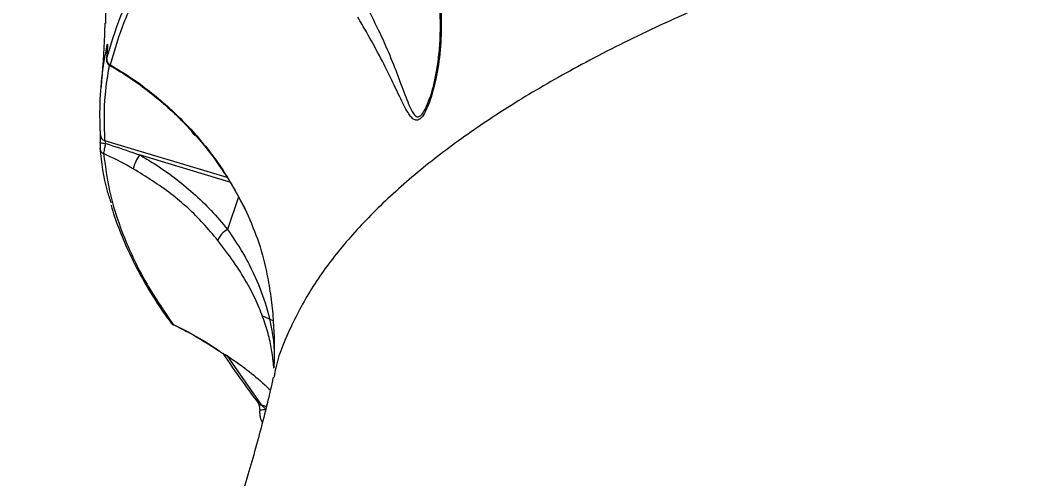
# Model space of a CAD drawing. Header units: millimetres. Extents: x -7151 to 6134, y -5040 to 5562.
# Drawn here: x -1850.2 to -1676.3, y -500.6 to -421.7 of the extents above; entities that cross this region are included whole.
import ezdxf

# ---------------------------------------------------------------- set-up
doc = ezdxf.new("R2010")
doc.units = ezdxf.units.MM
for name, color, linetype in [('DIKOM_ОБЪЕКТ', 7, 'Continuous'), ('DIKOM_РАЗМЕР_ЗОНА', 7, 'Continuous'), ('DIKOM_РАЗМЕР_ОБЪЕКТА', 7, 'Continuous')]:
    doc.layers.add(name, color=color, linetype=linetype)
doc.styles.add('style1', font='arial.ttf', dxfattribs={"width": 0.8})
doc.dimstyles.new('1-50', dxfattribs={"dimtxt": 300, "dimasz": 200, "dimexe": 100, "dimexo": 0, "dimgap": 100, "dimtad": 1, "dimtxsty": 'style1', "dimcen": 200, "dimclrd": 7, "dimclre": 7, "dimclrt": 7, "dimadec": 1, "dimazin": 2, "dimtfac": 1, "dimtmove": 0, "dimatfit": 2, "dimfxl": 0, "dimlwd": 25, "dimlwe": 18, "dimarcsym": 0})

# ---------------------------------------------------------------- blocks, each defined once
blk = doc.blocks.new('*D0')
at = {"layer": 'Defpoints', "color": 0, "transparency": 16777216}
for p in [(4133.55, 168.74), (-4567.47, -1241.13), (4133.55, -4153.12)]:
    blk.add_point(p, dxfattribs=at)
at = {"layer": 'DIKOM_РАЗМЕР_ОБЪЕКТА', "color": 7, "lineweight": 18, "transparency": 16777216}
for p, q in [((4133.55, 168.74), (4133.55, -4253.12)), ((-4567.47, -1241.13), (-4567.47, -4253.12))]:
    blk.add_line(p, q, dxfattribs=at)
at = {"layer": 'DIKOM_РАЗМЕР_ОБЪЕКТА', "color": 7, "lineweight": 25, "transparency": 16777216}
blk.add_line((-4367.47, -4153.12), (3933.55, -4153.12), dxfattribs=at)
at = {"layer": 'DIKOM_РАЗМЕР_ОБЪЕКТА', "color": 7, "transparency": 16777216}
for points in [[(-4367.47, -4119.79), (-4367.47, -4186.45), (-4567.47, -4153.12)], [(3933.55, -4119.79), (3933.55, -4186.45), (4133.55, -4153.12)]]:
    blk.add_solid(points, dxfattribs=at)
at = {"layer": 'DIKOM_РАЗМЕР_ОБЪЕКТА', "color": 7, "transparency": 16777216, "insert": (150.61, -3899.95), "char_height": 300, "attachment_point": 5, "style": 'style1'}
blk.add_mtext('8700', dxfattribs=at)
blk = doc.blocks.new('*D3')
at = {"layer": 'Defpoints', "color": 0, "transparency": 16777216}
for p in [(6133.55, 253.24), (-5802.46, -2467.19), (6133.55, -4939.78)]:
    blk.add_point(p, dxfattribs=at)
at = {"layer": 'DIKOM_РАЗМЕР_ЗОНА', "color": 7, "lineweight": 18, "transparency": 16777216}
for p, q in [((6133.55, 253.24), (6133.55, -5039.78)), ((-5802.46, -2467.19), (-5802.46, -5039.78))]:
    blk.add_line(p, q, dxfattribs=at)
at = {"layer": 'DIKOM_РАЗМЕР_ЗОНА', "color": 7, "lineweight": 25, "transparency": 16777216}
blk.add_line((-5602.46, -4939.78), (5933.55, -4939.78), dxfattribs=at)
at = {"layer": 'DIKOM_РАЗМЕР_ЗОНА', "color": 7, "transparency": 16777216}
for points in [[(-5602.46, -4906.44), (-5602.46, -4973.11), (-5802.46, -4939.78)], [(5933.55, -4906.44), (5933.55, -4973.11), (6133.55, -4939.78)]]:
    blk.add_solid(points, dxfattribs=at)
at = {"layer": 'DIKOM_РАЗМЕР_ЗОНА', "color": 7, "transparency": 16777216, "insert": (186.61, -4686.61), "char_height": 300, "attachment_point": 5, "style": 'style1'}
blk.add_mtext('11950', dxfattribs=at)

msp = doc.modelspace()

# ---------------------------------------------------------------- linework, layer by layer
at = {"layer": 'DIKOM_ОБЪЕКТ', "color": 7, "linetype": 'Continuous', "lineweight": 15}
for p, q in [((-1835.214, -426.838), (-1835.296, -427.803)), ((-1835.217, -426.853), (-1835.214, -426.838)), ((-1835.299, -427.818), (-1835.296, -427.803)), ((-1835.666, -442.391), (-1814.651, -448.726)), ((-1814.119, -449.563), (-1829.653, -444.88)), ((-1812.661, -452.105), (-1814.542, -457.694)), ((-1811.669, -453.984), (-1811.607, -454.119)), ((-1811.646, -453.978), (-1811.647, -453.974)), ((-1811.626, -453.928), (-1811.559, -454.091)), ((-1806.699, -473.392), (-1808.57, -472.57)), ((-1823.928, -473.973), (-1823.914, -474.012)), ((-1814.678, -479.407), (-1808.75, -487.895)), ((-1806.525, -482.951), (-1806.558, -483.149)), ((-1808.75, -487.895), (-1807.855, -488.165))]:
    msp.add_line(p, q, dxfattribs=at)
at = {"layer": 'DIKOM_ОБЪЕКТ', "color": 7, "linetype": 'Continuous', "lineweight": 15, "flags": 128}
for points in [[(-1835.193, -426.212), (-1835.215, -426.09), (-1835.217, -425.934)], [(-1836.429, -443.896), (-1836.43, -443.878), (-1836.43, -443.733)], [(-1811.647, -453.974), (-1811.647, -453.972), (-1811.626, -453.928)], [(-1808.022, -488.727), (-1808.26, -488.726), (-1808.485, -488.739), (-1808.682, -488.767), (-1808.841, -488.807), (-1808.951, -488.857), (-1809.008, -488.914), (-1809.014, -488.941)]]:
    msp.add_lwpolyline(points, dxfattribs=at)
at = {"layer": 'DIKOM_ОБЪЕКТ', "color": 7, "linetype": 'Continuous', "lineweight": 15}
for centre, radius, start, end in [((-1834.337, -428.493), 0.967, 176.15098, 246.62141), ((-1835.449, -441.499), 0.918, 176.60841, 256.32702), ((-1835.485, -438.87), 4.021, 256.78683, 269.71194), ((-1835.501, -443.795), 0.933, 186.19125, 248.51521), ((-1824.051, -448.882), 6.885, 144.45839, 166.33172), ((-1812.85, -460.868), 3.597, 118.05892, 159.07725), ((-1823.66, -473.159), 0.857, 217.04657, 251.76783), ((-1808.665, -487.155), 0.745, 219.60303, 263.46794)]:
    msp.add_arc(centre, radius, start, end, dxfattribs=at)
msp.add_ellipse((-1816.344, -441.778), major_axis=(-4.421, 1.5), ratio=0.3508698, start_param=0.1037942, end_param=0.6594502, dxfattribs=at)
for points, knots in [([(-1679.941, -319.26), (-1676.357, -318.438), (-1666.7, -316.223), (-1650.315, -312.919), (-1630.666, -309.451), (-1610.15, -306.349), (-1588.819, -303.631), (-1566.724, -301.319), (-1544.352, -299.463), (-1521.788, -298.058), (-1499.115, -297.092), (-1475.966, -296.547), (-1452.401, -296.445), (-1428.494, -296.796), (-1404.771, -297.593), (-1381.31, -298.822), (-1358.18, -300.462), (-1335.004, -302.538), (-1311.862, -305.062), (-1288.839, -308.037), (-1266.439, -311.397), (-1244.727, -315.121), (-1223.746, -319.181), (-1203.157, -323.644), (-1183.048, -328.511), (-1163.503, -333.774), (-1144.952, -339.318), (-1127.437, -345.117), (-1110.972, -351.141), (-1095.29, -357.487), (-1080.481, -364.147), (-1066.618, -371.105), (-1054.543, -377.908), (-1044.099, -384.499), (-1035.116, -390.837), (-1026.988, -397.304), (-1019.754, -403.885), (-1013.486, -410.507), (-1008.211, -417.138), (-1004.299, -423.068), (-1002.383, -426.81), (-1001.603, -428.334)], [0, 0, 0, 0, 0.015652, 0.0421681, 0.0687044, 0.0952203, 0.1225065, 0.1498146, 0.1771007, 0.2036166, 0.230153, 0.2566687, 0.2839549, 0.3112631, 0.3385492, 0.365065, 0.3916014, 0.4181173, 0.4454032, 0.4727115, 0.4999976, 0.5265135, 0.5530498, 0.5795658, 0.6068517, 0.6341601, 0.661446, 0.6879619, 0.7144981, 0.741014, 0.7683, 0.7956082, 0.8228944, 0.8459723, 0.8690775, 0.8921827, 0.9155066, 0.9388306, 0.961564, 0.9843487, 1, 1, 1, 1]), ([(-1605.653, -384.829), (-1611.255, -385.765), (-1622.458, -387.637), (-1638.707, -390.825), (-1654.505, -394.289), (-1670.304, -398.179), (-1685.945, -402.504), (-1701.29, -407.282), (-1715.921, -412.404), (-1729.75, -417.865), (-1742.703, -423.651), (-1754.365, -429.567), (-1764.757, -435.576), (-1773.926, -441.643), (-1782.133, -447.93), (-1789.305, -454.422), (-1795.377, -461.099), (-1800.364, -467.959), (-1804.019, -474.984), (-1806.066, -480.02), (-1806.483, -482.685), (-1806.525, -482.951)], [0, 0, 0, 0, 0.0504133, 0.1008257, 0.1517411, 0.2026553, 0.258941, 0.3152696, 0.3715542, 0.4294982, 0.48749, 0.5454325, 0.5999467, 0.6545028, 0.7090167, 0.7651037, 0.8212359, 0.8773228, 0.9354387, 0.9935542, 1, 1, 1, 1]), ([(-1835.302, -428.428), (-1834.574, -425.922), (-1833.119, -420.91), (-1829.316, -413.483), (-1824.42, -406.131), (-1820.075, -401.338), (-1817.903, -398.942)], [0, 0, 0, 0, 0.24847842, 0.49695505, 0.74847604, 1, 1, 1, 1]), ([(-1817.347, -399.938), (-1819.492, -402.302), (-1823.782, -407.029), (-1828.675, -414.338), (-1832.51, -421.782), (-1833.984, -426.848), (-1834.721, -429.381)], [0, 0, 0, 0, 0.24847481, 0.49695106, 0.74847347, 1, 1, 1, 1]), ([(-1831.153, -404.185), (-1831.397, -404.66), (-1832.923, -407.631), (-1834.403, -413.203), (-1835.61, -418.759), (-1835.526, -421.793), (-1835.514, -422.251)], [0, 0, 0, 0, 0.0802949, 0.5028437, 0.9250695, 1, 1, 1, 1]), ([(-1782.944, -403.427), (-1782.193, -404.72), (-1780.689, -407.309), (-1779.017, -412.08), (-1777.939, -417.548), (-1777.693, -423.338), (-1778.116, -428.777), (-1778.887, -432.722), (-1779.691, -435.426), (-1780.317, -437.045), (-1781.052, -438.38), (-1781.816, -439.003), (-1782.467, -438.872), (-1783.017, -438.362), (-1783.826, -437.171), (-1784.934, -434.965), (-1786.5, -431.57), (-1788.393, -427.835), (-1790.312, -424.307), (-1791.657, -422.035), (-1792.165, -421.176)], [0, 0, 0, 0, 0.0640671, 0.1282404, 0.2170722, 0.3060331, 0.3833441, 0.4604832, 0.4901572, 0.5197438, 0.5505463, 0.5816404, 0.608711, 0.634244, 0.6598502, 0.7316555, 0.8037002, 0.879013, 0.9542787, 1, 1, 1, 1]), ([(-1783.214, -403.64), (-1782.945, -404.052), (-1782.188, -405.21), (-1781.145, -407.298), (-1780.068, -409.906), (-1779.193, -412.725), (-1778.557, -415.721), (-1778.14, -418.901), (-1777.972, -422.247), (-1778.061, -425.589), (-1778.361, -428.673), (-1778.793, -431.33), (-1779.288, -433.408), (-1779.642, -434.679), (-1779.826, -435.162), (-1779.835, -435.188)], [0, 0, 0, 0, 0.043582, 0.1225454, 0.2062658, 0.2943276, 0.385905, 0.4810545, 0.5837187, 0.6902926, 0.7874748, 0.8699985, 0.9427432, 0.9969681, 1, 1, 1, 1]), ([(-1790.421, -419.75), (-1790.42, -419.751), (-1790.282, -419.995), (-1789.401, -421.81), (-1787.788, -425.063), (-1786.003, -429.322), (-1784.516, -433.231), (-1783.548, -435.91), (-1782.825, -437.43), (-1782.355, -438.125), (-1781.836, -438.411), (-1781.411, -438.193), (-1780.984, -437.742), (-1780.46, -436.894), (-1780.064, -435.798), (-1779.842, -435.184)], [0, 0, 0, 0, 0.000122, 0.0265379, 0.1891302, 0.3552345, 0.5114349, 0.6706704, 0.7234899, 0.7772387, 0.8298204, 0.873067, 0.8821121, 0.9340041, 1, 1, 1, 1]), ([(-1835.616, -422.248), (-1835.643, -422.898), (-1835.796, -426.577), (-1835.99, -430.255), (-1836.272, -433.237), (-1836.273, -433.252)], [0, 0, 0, 0, 0.1762196, 0.9958186, 1, 1, 1, 1]), ([(-1835.217, -425.934), (-1835.205, -425.888), (-1835.181, -425.796), (-1835.164, -425.871), (-1835.165, -426.102), (-1835.183, -426.44), (-1835.204, -426.712), (-1835.214, -426.838)], [0, 0, 0, 0, 0.2130683, 0.4264921, 0.6305449, 0.8289172, 1, 1, 1, 1]), ([(-1836.365, -441.445), (-1836.378, -441.187), (-1836.443, -439.899), (-1836.494, -436.609), (-1836.252, -431.647), (-1835.562, -427.839), (-1835.217, -425.934)], [0, 0, 0, 0, 0.0480613, 0.2403221, 0.61988, 1, 1, 1, 1]), ([(-1835.217, -426.853), (-1835.235, -427.078), (-1835.261, -427.4), (-1835.291, -427.721), (-1835.299, -427.818)], [0, 0, 0, 0, 0.7000039, 1, 1, 1, 1]), ([(-1835.171, -426.049), (-1835.171, -426.049), (-1835.171, -426.05), (-1835.171, -426.112), (-1835.176, -426.259), (-1835.189, -426.515), (-1835.208, -426.747), (-1835.217, -426.857)], [0, 0, 0, 0, 0.0672049, 0.2048145, 0.4256551, 0.7271685, 1, 1, 1, 1]), ([(-1835.308, -427.949), (-1835.314, -428.022), (-1835.332, -428.241), (-1835.34, -428.443), (-1835.339, -428.619), (-1835.316, -428.798), (-1835.249, -429.014), (-1835.093, -429.25), (-1834.934, -429.415), (-1834.827, -429.454), (-1834.826, -429.455)], [0, 0, 0, 0, 0.1186074, 0.3540605, 0.4795706, 0.5617308, 0.6700202, 0.8256864, 0.9981849, 1, 1, 1, 1]), ([(-1835.296, -427.803), (-1835.303, -427.889), (-1835.318, -428.069), (-1835.331, -428.294), (-1835.334, -428.448), (-1835.326, -428.506), (-1835.31, -428.454), (-1835.302, -428.428)], [0, 0, 0, 0, 0.1798675, 0.3800928, 0.5812596, 0.7907875, 1, 1, 1, 1]), ([(-1834.886, -429.495), (-1835.165, -431.147), (-1835.871, -435.313), (-1835.743, -439.727), (-1835.666, -442.391)], [0, 0, 0, 0, 0.3965832, 1, 1, 1, 1]), ([(-1834.84, -429.482), (-1834.348, -429.753), (-1832.674, -430.675), (-1829.95, -432.521), (-1826.693, -435), (-1823.616, -437.726), (-1820.742, -440.65), (-1818.092, -443.753), (-1815.685, -447.016), (-1813.504, -450.418), (-1812.267, -452.794), (-1811.649, -453.98)], [0, 0, 0, 0, 0.0499471, 0.1698795, 0.2898415, 0.4098176, 0.5296128, 0.6478144, 0.7655638, 0.8830055, 1, 1, 1, 1]), ([(-1834.721, -429.381), (-1834.763, -429.441), (-1834.804, -429.502), (-1834.824, -429.456), (-1834.824, -429.455)], [0, 0, 0, 0, 0.9919463, 1, 1, 1, 1]), ([(-1834.721, -429.381), (-1833.8, -429.93), (-1830.622, -431.827), (-1825.467, -435.74), (-1819.906, -441.291), (-1815.169, -447.386), (-1812.815, -451.733), (-1811.626, -453.928)], [0, 0, 0, 0, 0.0952981, 0.3289358, 0.5680067, 0.781792, 1, 1, 1, 1]), ([(-1836.404, -442.784), (-1836.394, -442.61), (-1836.374, -442.263), (-1836.361, -441.813), (-1836.361, -441.558), (-1836.364, -441.466), (-1836.365, -441.445)], [0, 0, 0, 0, 0.3053931, 0.611456, 0.9126393, 1, 1, 1, 1]), ([(-1836.406, -442.79), (-1836.409, -442.84), (-1836.422, -443.044), (-1836.436, -443.396), (-1836.444, -443.685), (-1836.431, -443.843), (-1836.426, -443.895)], [0, 0, 0, 0, 0.112523, 0.4576948, 0.8189807, 1, 1, 1, 1]), ([(-1835.505, -442.89), (-1835.557, -443.114), (-1835.659, -443.56), (-1835.773, -444.136), (-1835.831, -444.498), (-1835.84, -444.622), (-1835.843, -444.663)], [0, 0, 0, 0, 0.2864824, 0.5730895, 0.8569529, 1, 1, 1, 1]), ([(-1835.666, -442.391), (-1835.663, -442.399), (-1835.653, -442.433), (-1835.621, -442.531), (-1835.568, -442.699), (-1835.527, -442.826), (-1835.505, -442.89)], [0, 0, 0, 0, 0.0805286, 0.3669755, 0.676388, 1, 1, 1, 1]), ([(-1835.505, -442.89), (-1835.102, -443.023), (-1833.144, -443.669), (-1831.198, -444.344), (-1829.653, -444.88)], [0, 0, 0, 0, 0.20610484, 1, 1, 1, 1]), ([(-1834.482, -453.192), (-1834.721, -452.502), (-1835.813, -449.346), (-1836.159, -446.195), (-1836.43, -443.733)], [0, 0, 0, 0, 0.21867261, 1, 1, 1, 1]), ([(-1835.843, -444.663), (-1835.508, -447.095), (-1834.84, -451.957), (-1832.361, -459.292), (-1828.887, -466.643), (-1825.581, -471.529), (-1823.928, -473.973)], [0, 0, 0, 0, 0.2486159, 0.4972323, 0.7486162, 1, 1, 1, 1]), ([(-1830.741, -447.256), (-1832.192, -446.467), (-1833.866, -445.557), (-1835.61, -444.769), (-1835.843, -444.663)], [0, 0, 0, 0, 0.8666097, 1, 1, 1, 1]), ([(-1829.653, -444.88), (-1828.815, -445.371), (-1826.752, -446.577), (-1823.646, -448.753), (-1820.362, -451.452), (-1817.285, -454.417), (-1815.457, -456.602), (-1814.542, -457.694)], [0, 0, 0, 0, 0.14442947, 0.35524162, 0.56607469, 0.78303363, 1, 1, 1, 1]), ([(-1816.21, -459.584), (-1817.035, -458.6), (-1819.452, -455.714), (-1824.165, -451.362), (-1828.531, -448.636), (-1830.741, -447.256)], [0, 0, 0, 0, 0.20355671, 0.59683225, 1, 1, 1, 1]), ([(-1834.562, -453.516), (-1834.556, -453.538), (-1834.222, -454.852), (-1833.274, -457.456), (-1831.687, -461.32), (-1829.757, -465.178), (-1827.497, -469.033), (-1825.678, -471.863), (-1824.52, -473.401), (-1824.324, -473.661)], [0, 0, 0, 0, 0.0033181, 0.1944898, 0.3852928, 0.5763253, 0.7682638, 0.9608533, 1, 1, 1, 1]), ([(-1811.559, -454.091), (-1810.796, -455.818), (-1809.246, -459.327), (-1807.925, -464.331), (-1807.125, -468.82), (-1806.7, -472.691), (-1806.517, -476.2), (-1806.509, -478.977), (-1806.547, -480.687), (-1806.572, -481.461), (-1806.58, -481.493), (-1806.583, -481.505)], [0, 0, 0, 0, 0.1767347, 0.3592168, 0.4843239, 0.6096775, 0.7342923, 0.8359308, 0.9055884, 0.9648706, 1, 1, 1, 1]), ([(-1814.542, -457.694), (-1813.69, -458.959), (-1811.956, -461.533), (-1809.737, -465.784), (-1807.928, -470.418), (-1806.956, -474.548), (-1806.571, -477.459), (-1806.534, -478.53), (-1806.521, -478.881)], [0, 0, 0, 0, 0.1578734, 0.3210621, 0.5476658, 0.7808656, 0.9282269, 1, 1, 1, 1]), ([(-1806.59, -481.568), (-1806.59, -481.568), (-1806.612, -481.616), (-1806.599, -481.324), (-1806.667, -480.547), (-1806.856, -478.748), (-1807.408, -476.015), (-1808.308, -473.096), (-1809.556, -470.026), (-1811.248, -466.732), (-1813.412, -463.254), (-1815.278, -460.806), (-1816.21, -459.584)], [0, 0, 0, 0, 0.0003348, 0.0463581, 0.0925124, 0.2258322, 0.3596547, 0.4853895, 0.611469, 0.7369928, 0.8686397, 1, 1, 1, 1]), ([(-1824.331, -473.664), (-1824.299, -473.716), (-1824.209, -473.864), (-1824.034, -473.961), (-1823.921, -474.024)], [0, 0, 0, 0, 0.3515863, 1, 1, 1, 1]), ([(-1823.931, -474.047), (-1822.928, -474.545), (-1820.539, -475.73), (-1817.879, -477.267), (-1816.269, -478.367), (-1815.951, -478.585)], [0, 0, 0, 0, 0.3674271, 0.8748066, 1, 1, 1, 1]), ([(-1823.928, -473.973), (-1823.015, -474.434), (-1820.266, -475.823), (-1817.656, -477.516), (-1815.913, -478.647)], [0, 0, 0, 0, 0.332149, 1, 1, 1, 1]), ([(-1815.913, -478.647), (-1815.44, -478.933), (-1812.696, -480.596), (-1809.785, -482.883), (-1807.498, -485.018), (-1807.179, -485.316)], [0, 0, 0, 0, 0.1517511, 0.8815871, 1, 1, 1, 1]), ([(-1815.363, -478.985), (-1814.281, -480.586), (-1812.346, -483.448), (-1810.178, -486.341), (-1809.223, -487.616)], [0, 0, 0, 0, 0.5593647, 1, 1, 1, 1]), ([(-1806.67, -483.124), (-1807.018, -484.656), (-1808.084, -489.343), (-1810.175, -497.065), (-1812.918, -506.313), (-1816.004, -515.448), (-1818.184, -521.582), (-1819.426, -524.625), (-1819.456, -524.698)], [0, 0, 0, 0, 0.1069035, 0.3270397, 0.5483951, 0.7709071, 0.9944836, 1, 1, 1, 1]), ([(-1809.249, -487.617), (-1809.25, -487.616), (-1809.255, -487.609), (-1809.222, -487.665), (-1809.17, -487.791), (-1809.097, -488.033), (-1809.037, -488.365), (-1809.008, -488.693), (-1809.015, -488.874), (-1809.017, -488.937)], [0, 0, 0, 0, 0.041514, 0.14913905, 0.28418667, 0.46603101, 0.68077128, 0.8877106, 1, 1, 1, 1]), ([(-1808.75, -487.895), (-1808.666, -487.955), (-1808.509, -488.067), (-1808.303, -488.284), (-1808.133, -488.501), (-1808.057, -488.654), (-1808.022, -488.727)], [0, 0, 0, 0, 0.2950688, 0.5579927, 0.7906888, 1, 1, 1, 1]), ([(-1809.011, -488.942), (-1809.013, -488.97), (-1809.033, -489.219), (-1808.978, -489.733), (-1808.849, -490.363), (-1808.654, -490.695), (-1808.565, -490.845)], [0, 0, 0, 0, 0.04238742, 0.36859442, 0.71489771, 1, 1, 1, 1])]:
    msp.add_open_spline(points, degree=3, knots=knots, dxfattribs=at)

# ---------------------------------------------------------------- dimensions: what is measured, and where the dimension line sits
at = {"layer": 'DIKOM_РАЗМЕР_ЗОНА'}
dim = msp.add_linear_dim(base=(6133.546, -4939.778), p1=(-5802.455, -2467.185), p2=(6133.546, 253.243), text='11950', dimstyle='1-50', dxfattribs=at)
dim.commit()
dim.dimension.update_dxf_attribs({"geometry": '*D3', "text_midpoint": (186.606, -4939.778), "dimtype": 160})
at = {"layer": 'DIKOM_РАЗМЕР_ОБЪЕКТА'}
dim = msp.add_linear_dim(base=(4133.546, -4153.121), p1=(-4567.472, -1241.128), p2=(4133.546, 168.743), text='8700', dimstyle='1-50', dxfattribs=at)
dim.commit()
dim.dimension.update_dxf_attribs({"geometry": '*D0', "text_midpoint": (150.606, -4153.121), "dimtype": 160})

doc.saveas('drawing.dxf')
